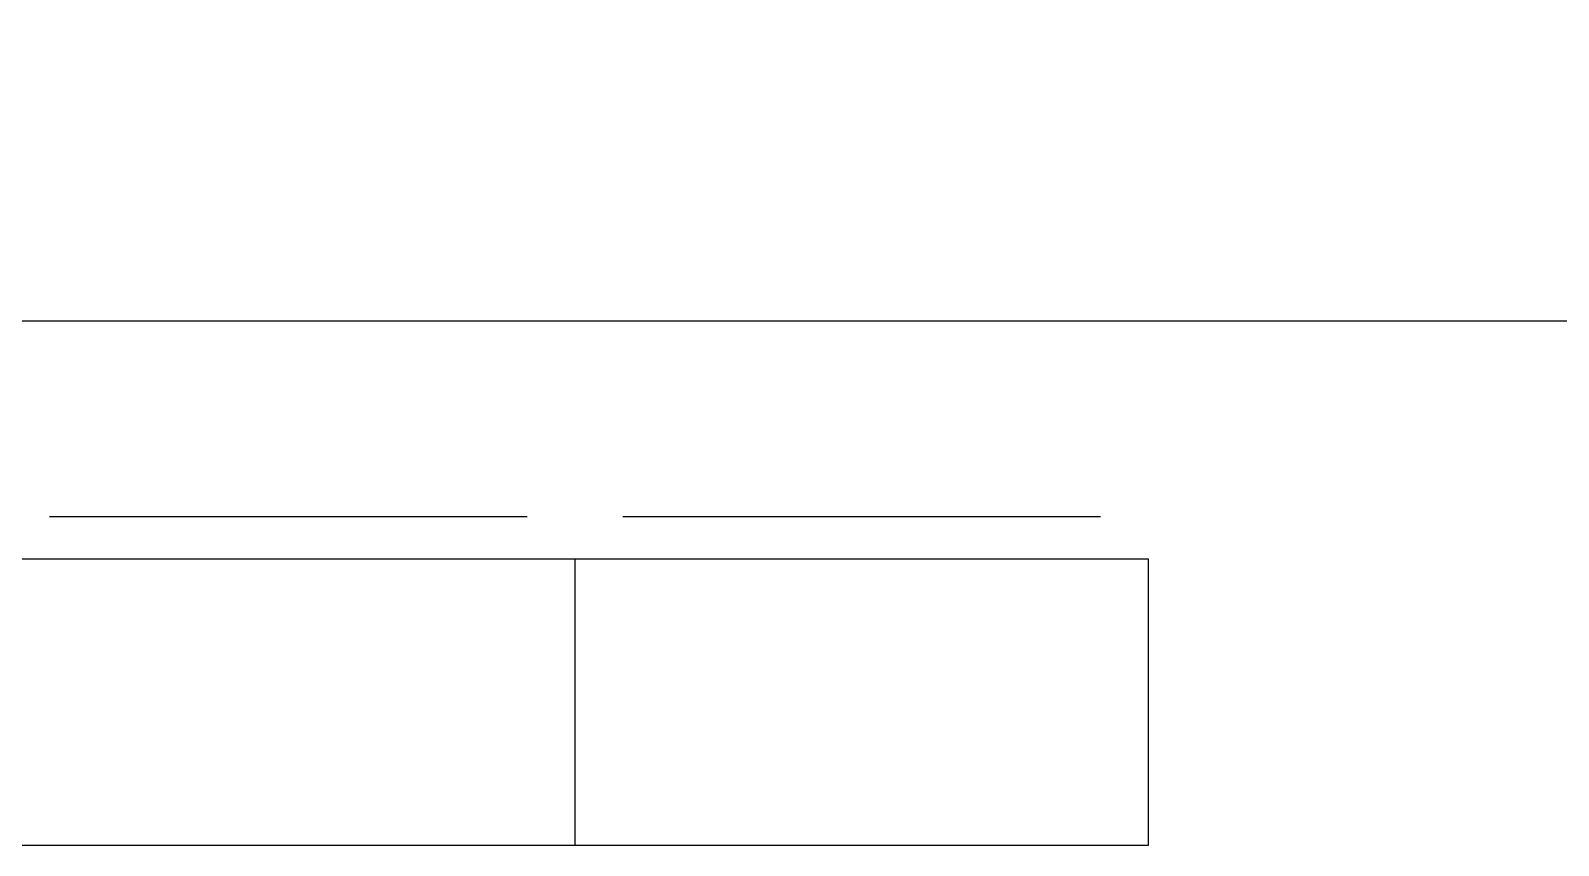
# Model space of a CAD drawing. Header units: inches. Extents: x 4 to 2210, y 3 to 2073.
# Drawn here: x 1088.9 to 1184.9, y 1802.5 to 1853.7 of the extents above; entities that cross this region are included whole.
import ezdxf

# ---------------------------------------------------------------- set-up
doc = ezdxf.new("R2010")
doc.units = ezdxf.units.IN
doc.header["$MEASUREMENT"] = 0
doc.layers.add('Planon_construction', color=253, linetype='Continuous')
doc.layers.add('Planon_zone', color=70, linetype='Continuous')

msp = doc.modelspace()

# ---------------------------------------------------------------- linework, layer by layer
at = {"layer": 'Planon_construction'}
for p, q in [((1120.13, 1823.126), (1090.13, 1823.126)), ((1156.13, 1823.126), (1126.13, 1823.126)), ((1123.13, 1802.501), (1123.13, 1820.501)), ((1123.755, 1820.501), (1123.755, 1820.501))]:
    msp.add_line(p, q, dxfattribs=at)
msp.add_lwpolyline([(1159.13, 1802.501), (1051.13, 1802.501), (1051.13, 1820.501), (1159.13, 1820.501)], close=True, dxfattribs=at)
at = {"layer": 'Planon_zone'}
msp.add_lwpolyline([(1017.311, 2058.283), (1366.763, 2058.283), (1366.763, 1835.428), (1017.311, 1835.428)], close=True, dxfattribs=at)

doc.saveas('drawing.dxf')
